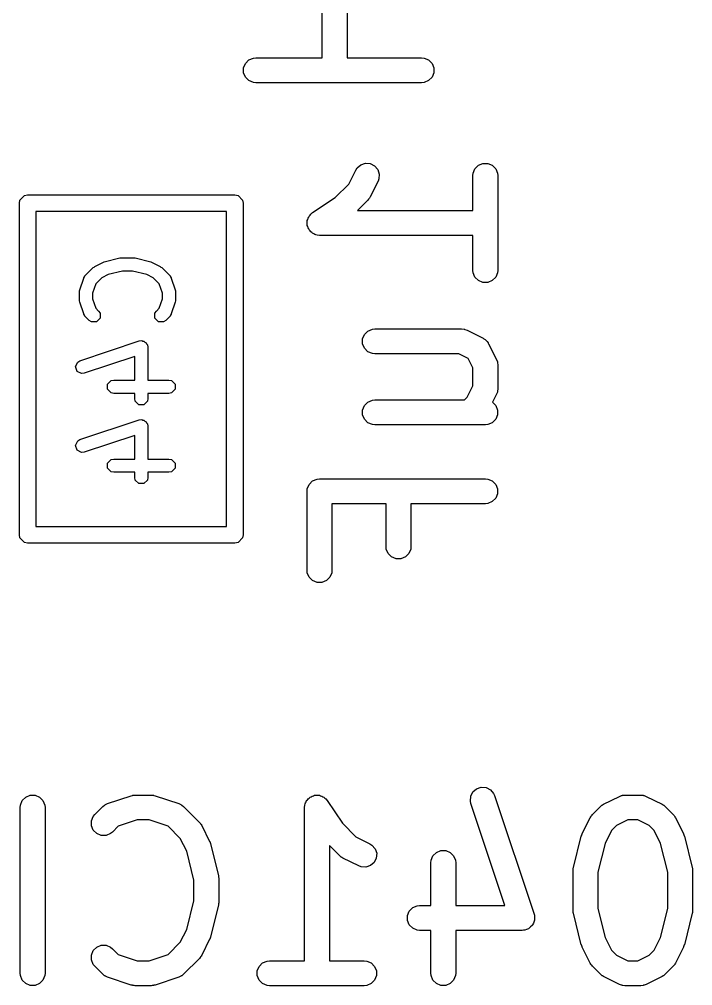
# Model space of a CAD drawing. Header units: inches. Extents: x -2.1 to 1.75, y 0.25 to 2.74.
# Drawn here: x -0.8066 to -0.6467, y 1.976 to 2.2055 of the extents above; entities that cross this region are included whole.
import ezdxf

# ---------------------------------------------------------------- set-up
doc = ezdxf.new("R2010")
doc.units = ezdxf.units.IN
doc.header["$MEASUREMENT"] = 0
doc.layers.add('BLACK', color=250, linetype='CONTINUOUS')

msp = doc.modelspace()

# ---------------------------------------------------------------- linework, layer by layer
at = {"layer": 'BLACK', "linetype": 'CONTINUOUS'}
for p, q in [((-0.73465, 2.1964), (-0.73465, 2.21299)), ((-0.72874, 2.21299), (-0.72874, 2.1964)), ((-0.75334, 2.19402), (-0.7529, 2.19509)), ((-0.7529, 2.19509), (-0.75208, 2.1959)), ((-0.75208, 2.1959), (-0.75102, 2.19634)), ((-0.75102, 2.19634), (-0.75044, 2.1964)), ((-0.75044, 2.1964), (-0.73465, 2.1964)), ((-0.72874, 2.1964), (-0.71107, 2.1964)), ((-0.71107, 2.1964), (-0.71049, 2.19634)), ((-0.71049, 2.19634), (-0.70943, 2.1959)), ((-0.70943, 2.1959), (-0.70861, 2.19509)), ((-0.70861, 2.19509), (-0.70817, 2.19402)), ((-0.75334, 2.19287), (-0.75334, 2.19402)), ((-0.7529, 2.19181), (-0.75334, 2.19287)), ((-0.70817, 2.19287), (-0.70861, 2.19181)), ((-0.70817, 2.19402), (-0.70817, 2.19287)), ((-0.75208, 2.19099), (-0.7529, 2.19181)), ((-0.75102, 2.19055), (-0.75208, 2.19099)), ((-0.75044, 2.19049), (-0.75102, 2.19055)), ((-0.71107, 2.19049), (-0.75044, 2.19049)), ((-0.71049, 2.19055), (-0.71107, 2.19049)), ((-0.70943, 2.19099), (-0.71049, 2.19055)), ((-0.70861, 2.19181), (-0.70943, 2.19099)), ((-0.72554, 2.171), (-0.72444, 2.17136)), ((-0.72444, 2.17136), (-0.72329, 2.17128)), ((-0.72329, 2.17128), (-0.72226, 2.17076)), ((-0.69759, 2.17089), (-0.69653, 2.17133)), ((-0.69653, 2.17133), (-0.69538, 2.17133)), ((-0.69538, 2.17133), (-0.69431, 2.17089)), ((-0.72837, 2.16643), (-0.72671, 2.16975)), ((-0.72671, 2.16975), (-0.72641, 2.17024)), ((-0.72641, 2.17024), (-0.72554, 2.171)), ((-0.72226, 2.17076), (-0.72151, 2.16989)), ((-0.72151, 2.16989), (-0.72114, 2.1688)), ((-0.6989, 2.16843), (-0.69885, 2.16901)), ((-0.69885, 2.16901), (-0.69841, 2.17007)), ((-0.69841, 2.17007), (-0.69759, 2.17089)), ((-0.69431, 2.17089), (-0.6935, 2.17007)), ((-0.6935, 2.17007), (-0.69306, 2.16901)), ((-0.69306, 2.16901), (-0.693, 2.16843)), ((-0.72143, 2.16711), (-0.72331, 2.16336)), ((-0.72123, 2.16765), (-0.72143, 2.16711)), ((-0.72114, 2.1688), (-0.72123, 2.16765)), ((-0.6989, 2.16014), (-0.6989, 2.16843)), ((-0.693, 2.16843), (-0.693, 2.14593)), ((-0.73158, 2.16323), (-0.72837, 2.16643)), ((-0.80657, 2.16187), (-0.80642, 2.16262)), ((-0.80642, 2.16262), (-0.80536, 2.16369)), ((-0.80536, 2.16369), (-0.80461, 2.16384)), ((-0.80461, 2.16384), (-0.75539, 2.16384)), ((-0.75539, 2.16384), (-0.75464, 2.16369)), ((-0.75464, 2.16369), (-0.75358, 2.16262)), ((-0.75358, 2.16262), (-0.75343, 2.16187)), ((-0.73696, 2.15964), (-0.73158, 2.16323)), ((-0.72386, 2.16259), (-0.72632, 2.16014)), ((-0.72367, 2.16282), (-0.72386, 2.16259)), ((-0.72362, 2.16287), (-0.72367, 2.16282)), ((-0.72356, 2.16296), (-0.72362, 2.16287)), ((-0.72349, 2.16304), (-0.72356, 2.16296)), ((-0.72346, 2.16311), (-0.72349, 2.16304)), ((-0.72331, 2.16336), (-0.72346, 2.16311)), ((-0.80657, 2.08313), (-0.80657, 2.16187)), ((-0.80264, 2.1599), (-0.80264, 2.0851)), ((-0.75736, 2.1599), (-0.80264, 2.1599)), ((-0.75736, 2.0851), (-0.75736, 2.1599)), ((-0.75343, 2.16187), (-0.75343, 2.08313)), ((-0.72632, 2.16014), (-0.6989, 2.16014)), ((-0.73822, 2.15776), (-0.73811, 2.15803)), ((-0.73822, 2.15747), (-0.73822, 2.15776)), ((-0.73811, 2.15803), (-0.73805, 2.15832)), ((-0.73805, 2.15832), (-0.73789, 2.15856)), ((-0.73789, 2.15856), (-0.73778, 2.15882)), ((-0.73778, 2.15882), (-0.73757, 2.15903)), ((-0.73757, 2.15903), (-0.73741, 2.15927)), ((-0.73741, 2.15927), (-0.73696, 2.15964)), ((-0.73696, 2.15964), (-0.73696, 2.15964)), ((-0.73696, 2.15964), (-0.73696, 2.15964)), ((-0.73696, 2.15964), (-0.73696, 2.15964)), ((-0.73827, 2.15719), (-0.73822, 2.15747)), ((-0.73822, 2.1569), (-0.73827, 2.15719)), ((-0.73822, 2.15661), (-0.73822, 2.1569)), ((-0.73811, 2.15634), (-0.73822, 2.15661)), ((-0.73805, 2.15606), (-0.73811, 2.15634)), ((-0.73789, 2.15581), (-0.73805, 2.15606)), ((-0.73778, 2.15554), (-0.73789, 2.15581)), ((-0.73757, 2.15534), (-0.73778, 2.15554)), ((-0.73741, 2.1551), (-0.73757, 2.15534)), ((-0.73717, 2.15493), (-0.73741, 2.1551)), ((-0.73696, 2.15473), (-0.73717, 2.15493)), ((-0.7367, 2.15462), (-0.73696, 2.15473)), ((-0.73645, 2.15446), (-0.7367, 2.15462)), ((-0.73617, 2.1544), (-0.73645, 2.15446)), ((-0.7359, 2.15429), (-0.73617, 2.1544)), ((-0.73533, 2.15423), (-0.7359, 2.15429)), ((-0.73532, 2.15423), (-0.73533, 2.15423)), ((-0.73533, 2.15423), (-0.73533, 2.15423)), ((-0.6989, 2.15423), (-0.73532, 2.15423)), ((-0.73532, 2.15423), (-0.73532, 2.15423)), ((-0.6989, 2.14593), (-0.6989, 2.15423)), ((-0.78644, 2.14793), (-0.78269, 2.14887)), ((-0.78269, 2.14887), (-0.78249, 2.14888)), ((-0.78249, 2.14888), (-0.78231, 2.14892)), ((-0.78231, 2.14892), (-0.77949, 2.14892)), ((-0.77949, 2.14892), (-0.7793, 2.14888)), ((-0.7793, 2.14888), (-0.77911, 2.14887)), ((-0.77911, 2.14887), (-0.77536, 2.14793)), ((-0.79092, 2.1447), (-0.78904, 2.14658)), ((-0.78904, 2.14658), (-0.78883, 2.14672)), ((-0.78883, 2.14672), (-0.78863, 2.14687)), ((-0.78863, 2.14687), (-0.78676, 2.14781)), ((-0.78676, 2.14781), (-0.78659, 2.14786)), ((-0.78659, 2.14786), (-0.78644, 2.14793)), ((-0.77536, 2.14793), (-0.77521, 2.14786)), ((-0.77521, 2.14786), (-0.77504, 2.14781)), ((-0.77504, 2.14781), (-0.77316, 2.14687)), ((-0.77316, 2.14687), (-0.77297, 2.14672)), ((-0.77297, 2.14672), (-0.77276, 2.14658)), ((-0.77276, 2.14658), (-0.77088, 2.1447)), ((-0.79224, 2.14128), (-0.7913, 2.14409)), ((-0.7913, 2.14409), (-0.79126, 2.14416)), ((-0.79126, 2.14419), (-0.79112, 2.1444)), ((-0.79126, 2.14416), (-0.79126, 2.14419)), ((-0.79112, 2.1444), (-0.79099, 2.14462)), ((-0.79099, 2.14462), (-0.79096, 2.14464)), ((-0.79096, 2.14464), (-0.79092, 2.1447)), ((-0.787, 2.14417), (-0.78843, 2.14274)), ((-0.78551, 2.14492), (-0.787, 2.14417)), ((-0.78211, 2.14577), (-0.78551, 2.14492)), ((-0.77969, 2.14577), (-0.78211, 2.14577)), ((-0.77629, 2.14492), (-0.77969, 2.14577)), ((-0.7748, 2.14417), (-0.77629, 2.14492)), ((-0.77337, 2.14274), (-0.7748, 2.14417)), ((-0.77088, 2.1447), (-0.77084, 2.14464)), ((-0.77084, 2.14464), (-0.7708, 2.14462)), ((-0.7708, 2.14462), (-0.77068, 2.1444)), ((-0.77068, 2.1444), (-0.77054, 2.14419)), ((-0.77054, 2.14419), (-0.77054, 2.14416)), ((-0.77054, 2.14416), (-0.7705, 2.14409)), ((-0.7705, 2.14409), (-0.76956, 2.14128)), ((-0.69885, 2.14536), (-0.6989, 2.14593)), ((-0.69841, 2.14429), (-0.69885, 2.14536)), ((-0.69759, 2.14348), (-0.69841, 2.14429)), ((-0.6935, 2.14429), (-0.69431, 2.14348)), ((-0.69306, 2.14536), (-0.6935, 2.14429)), ((-0.693, 2.14593), (-0.69306, 2.14536)), ((-0.78843, 2.14274), (-0.78917, 2.14052)), ((-0.77263, 2.14052), (-0.77337, 2.14274)), ((-0.69653, 2.14304), (-0.69759, 2.14348)), ((-0.69538, 2.14304), (-0.69653, 2.14304)), ((-0.69431, 2.14348), (-0.69538, 2.14304)), ((-0.79232, 2.14078), (-0.79227, 2.14103)), ((-0.79232, 2.1389), (-0.79232, 2.14078)), ((-0.79227, 2.14103), (-0.79224, 2.14128)), ((-0.78917, 2.14052), (-0.78917, 2.13916)), ((-0.78917, 2.13916), (-0.78843, 2.13694)), ((-0.77337, 2.13694), (-0.77263, 2.13916)), ((-0.77263, 2.13916), (-0.77263, 2.14052)), ((-0.76956, 2.14128), (-0.76953, 2.14103)), ((-0.76953, 2.14103), (-0.76948, 2.14078)), ((-0.76948, 2.14078), (-0.76948, 2.1389)), ((-0.79227, 2.13866), (-0.79232, 2.1389)), ((-0.79224, 2.13841), (-0.79227, 2.13866)), ((-0.7913, 2.13559), (-0.79224, 2.13841)), ((-0.78843, 2.13694), (-0.78775, 2.13627)), ((-0.77405, 2.13627), (-0.77337, 2.13694)), ((-0.76956, 2.13841), (-0.7705, 2.13559)), ((-0.76953, 2.13866), (-0.76956, 2.13841)), ((-0.76948, 2.1389), (-0.76953, 2.13866)), ((-0.79126, 2.13553), (-0.7913, 2.13559)), ((-0.79126, 2.13549), (-0.79126, 2.13553)), ((-0.79112, 2.13528), (-0.79126, 2.13549)), ((-0.79099, 2.13506), (-0.79112, 2.13528)), ((-0.79096, 2.13504), (-0.79099, 2.13506)), ((-0.79092, 2.13498), (-0.79096, 2.13504)), ((-0.78998, 2.13404), (-0.79092, 2.13498)), ((-0.78741, 2.13455), (-0.78826, 2.1337)), ((-0.78775, 2.13627), (-0.78741, 2.13576)), ((-0.78741, 2.13576), (-0.78741, 2.13455)), ((-0.77439, 2.13576), (-0.77405, 2.13627)), ((-0.77439, 2.13455), (-0.77439, 2.13576)), ((-0.77353, 2.1337), (-0.77439, 2.13455)), ((-0.77088, 2.13498), (-0.77182, 2.13404)), ((-0.77084, 2.13504), (-0.77088, 2.13498)), ((-0.7708, 2.13506), (-0.77084, 2.13504)), ((-0.77068, 2.13528), (-0.7708, 2.13506)), ((-0.77054, 2.13549), (-0.77068, 2.13528)), ((-0.7705, 2.13559), (-0.77054, 2.13553)), ((-0.77054, 2.13553), (-0.77054, 2.13549)), ((-0.78947, 2.1337), (-0.78998, 2.13404)), ((-0.78826, 2.1337), (-0.78947, 2.1337)), ((-0.77233, 2.1337), (-0.77353, 2.1337)), ((-0.77182, 2.13404), (-0.77233, 2.1337)), ((-0.72509, 2.12964), (-0.72465, 2.1307)), ((-0.72465, 2.1307), (-0.72384, 2.13152)), ((-0.72384, 2.13152), (-0.72277, 2.13196)), ((-0.72277, 2.13196), (-0.7222, 2.13201)), ((-0.7222, 2.13201), (-0.70158, 2.13201)), ((-0.70158, 2.13201), (-0.701, 2.13196)), ((-0.701, 2.13196), (-0.7009, 2.13192)), ((-0.7009, 2.13192), (-0.7008, 2.13191)), ((-0.7008, 2.13191), (-0.70026, 2.1317)), ((-0.70026, 2.1317), (-0.69651, 2.12983)), ((-0.79218, 2.12446), (-0.77812, 2.12915)), ((-0.77812, 2.12915), (-0.77751, 2.12923)), ((-0.77751, 2.12923), (-0.77728, 2.12911)), ((-0.77728, 2.12911), (-0.77702, 2.12911)), ((-0.77702, 2.12911), (-0.77676, 2.12885)), ((-0.77676, 2.12885), (-0.77643, 2.12869)), ((-0.77643, 2.12869), (-0.77635, 2.12844)), ((-0.77635, 2.12844), (-0.77616, 2.12826)), ((-0.77616, 2.12826), (-0.77604, 2.12766)), ((-0.77604, 2.12766), (-0.77604, 2.11986)), ((-0.72509, 2.12849), (-0.72509, 2.12964)), ((-0.72465, 2.12742), (-0.72509, 2.12849)), ((-0.69651, 2.12983), (-0.69641, 2.12977)), ((-0.69641, 2.12977), (-0.69636, 2.12975)), ((-0.69636, 2.12975), (-0.69631, 2.1297)), ((-0.69631, 2.1297), (-0.69602, 2.12952)), ((-0.69602, 2.12952), (-0.69577, 2.12924)), ((-0.69577, 2.12924), (-0.69549, 2.129)), ((-0.69549, 2.129), (-0.69531, 2.12871)), ((-0.69531, 2.12871), (-0.69526, 2.12865)), ((-0.69526, 2.12865), (-0.69525, 2.1286)), ((-0.69525, 2.1286), (-0.69519, 2.12851)), ((-0.69519, 2.12851), (-0.69331, 2.12476)), ((-0.77919, 2.12547), (-0.79118, 2.12147)), ((-0.77919, 2.11986), (-0.77919, 2.12547)), ((-0.72384, 2.12661), (-0.72465, 2.12742)), ((-0.72277, 2.12617), (-0.72384, 2.12661)), ((-0.7222, 2.12611), (-0.72277, 2.12617)), ((-0.70227, 2.12611), (-0.7222, 2.12611)), ((-0.70003, 2.12499), (-0.70227, 2.12611)), ((-0.79325, 2.12308), (-0.79271, 2.12416)), ((-0.79287, 2.12194), (-0.79325, 2.12308)), ((-0.79271, 2.12416), (-0.79218, 2.12446)), ((-0.6989, 2.12274), (-0.70003, 2.12499)), ((-0.69331, 2.12476), (-0.6931, 2.12422)), ((-0.6931, 2.12422), (-0.6931, 2.12411)), ((-0.6931, 2.12411), (-0.69306, 2.12401)), ((-0.69306, 2.12401), (-0.693, 2.12344)), ((-0.693, 2.12344), (-0.693, 2.11781)), ((-0.79179, 2.1214), (-0.79287, 2.12194)), ((-0.79118, 2.12147), (-0.79179, 2.1214)), ((-0.6989, 2.11851), (-0.6989, 2.12274)), ((-0.78564, 2.11888), (-0.78478, 2.11974)), ((-0.78564, 2.11768), (-0.78564, 2.11888)), ((-0.78478, 2.11974), (-0.78418, 2.11986)), ((-0.78418, 2.11986), (-0.77919, 2.11986)), ((-0.77604, 2.11986), (-0.77106, 2.11986)), ((-0.77106, 2.11986), (-0.77045, 2.11974)), ((-0.77045, 2.11974), (-0.7696, 2.11888)), ((-0.7696, 2.11888), (-0.7696, 2.11768)), ((-0.70025, 2.11581), (-0.6989, 2.11851)), ((-0.78478, 2.11683), (-0.78564, 2.11768)), ((-0.78418, 2.11671), (-0.78478, 2.11683)), ((-0.77919, 2.11671), (-0.78418, 2.11671)), ((-0.77919, 2.11547), (-0.77919, 2.11671)), ((-0.77106, 2.11671), (-0.77604, 2.11671)), ((-0.77604, 2.11671), (-0.77604, 2.11547)), ((-0.77045, 2.11683), (-0.77106, 2.11671)), ((-0.7696, 2.11768), (-0.77045, 2.11683)), ((-0.69331, 2.11649), (-0.69426, 2.11459)), ((-0.6931, 2.11703), (-0.69331, 2.11649)), ((-0.69306, 2.11724), (-0.6931, 2.11714)), ((-0.6931, 2.11714), (-0.6931, 2.11703)), ((-0.693, 2.11781), (-0.69306, 2.11724)), ((-0.77907, 2.11487), (-0.77919, 2.11547)), ((-0.77822, 2.11401), (-0.77907, 2.11487)), ((-0.77702, 2.11401), (-0.77822, 2.11401)), ((-0.77616, 2.11487), (-0.77702, 2.11401)), ((-0.77604, 2.11547), (-0.77616, 2.11487)), ((-0.72465, 2.11383), (-0.72384, 2.11464)), ((-0.72384, 2.11464), (-0.72277, 2.11508)), ((-0.72277, 2.11508), (-0.7222, 2.11514)), ((-0.7222, 2.11514), (-0.70092, 2.11514)), ((-0.70092, 2.11514), (-0.70025, 2.11581)), ((-0.69426, 2.11459), (-0.6935, 2.11383)), ((-0.72509, 2.11276), (-0.72465, 2.11383)), ((-0.72509, 2.11161), (-0.72509, 2.11276)), ((-0.72465, 2.11055), (-0.72509, 2.11161)), ((-0.6935, 2.11383), (-0.69306, 2.11276)), ((-0.69306, 2.11161), (-0.6935, 2.11055)), ((-0.69306, 2.11276), (-0.69306, 2.11161)), ((-0.79218, 2.10572), (-0.77812, 2.1104)), ((-0.77812, 2.1104), (-0.77751, 2.11048)), ((-0.77751, 2.11048), (-0.77728, 2.11036)), ((-0.77728, 2.11036), (-0.77702, 2.11036)), ((-0.77702, 2.11036), (-0.77676, 2.1101)), ((-0.77676, 2.1101), (-0.77643, 2.10994)), ((-0.77643, 2.10994), (-0.77635, 2.10969)), ((-0.77635, 2.10969), (-0.77616, 2.10951)), ((-0.77616, 2.10951), (-0.77604, 2.10891)), ((-0.72384, 2.10973), (-0.72465, 2.11055)), ((-0.72277, 2.10929), (-0.72384, 2.10973)), ((-0.7222, 2.10924), (-0.72277, 2.10929)), ((-0.69538, 2.10929), (-0.69595, 2.10924)), ((-0.69431, 2.10973), (-0.69538, 2.10929)), ((-0.6935, 2.11055), (-0.69431, 2.10973)), ((-0.77604, 2.10891), (-0.77604, 2.10111)), ((-0.69595, 2.10924), (-0.7222, 2.10924)), ((-0.79325, 2.10433), (-0.79271, 2.10541)), ((-0.79271, 2.10541), (-0.79218, 2.10572)), ((-0.77919, 2.10672), (-0.79118, 2.10273)), ((-0.77919, 2.10111), (-0.77919, 2.10672)), ((-0.79287, 2.10319), (-0.79325, 2.10433)), ((-0.79179, 2.10265), (-0.79287, 2.10319)), ((-0.79118, 2.10273), (-0.79179, 2.10265)), ((-0.78564, 2.10014), (-0.78478, 2.10099)), ((-0.78564, 2.09893), (-0.78564, 2.10014)), ((-0.78478, 2.10099), (-0.78418, 2.10111)), ((-0.78418, 2.10111), (-0.77919, 2.10111)), ((-0.77604, 2.10111), (-0.77106, 2.10111)), ((-0.77106, 2.10111), (-0.77045, 2.10099)), ((-0.77045, 2.10099), (-0.7696, 2.10014)), ((-0.7696, 2.10014), (-0.7696, 2.09893)), ((-0.78478, 2.09808), (-0.78564, 2.09893)), ((-0.78418, 2.09796), (-0.78478, 2.09808)), ((-0.77919, 2.09796), (-0.78418, 2.09796)), ((-0.77919, 2.09672), (-0.77919, 2.09796)), ((-0.77106, 2.09796), (-0.77604, 2.09796)), ((-0.77604, 2.09796), (-0.77604, 2.09672)), ((-0.77045, 2.09808), (-0.77106, 2.09796)), ((-0.7696, 2.09893), (-0.77045, 2.09808)), ((-0.77907, 2.09612), (-0.77919, 2.09672)), ((-0.77822, 2.09527), (-0.77907, 2.09612)), ((-0.77616, 2.09612), (-0.77702, 2.09527)), ((-0.77604, 2.09672), (-0.77616, 2.09612)), ((-0.73778, 2.09508), (-0.73696, 2.0959)), ((-0.73696, 2.0959), (-0.7359, 2.09634)), ((-0.7359, 2.09634), (-0.73532, 2.09639)), ((-0.73532, 2.09639), (-0.69595, 2.09639)), ((-0.69595, 2.09639), (-0.69538, 2.09634)), ((-0.69538, 2.09634), (-0.69431, 2.0959)), ((-0.69431, 2.0959), (-0.6935, 2.09508)), ((-0.77702, 2.09527), (-0.77822, 2.09527)), ((-0.73827, 2.09344), (-0.73822, 2.09402)), ((-0.73827, 2.07469), (-0.73827, 2.09344)), ((-0.73822, 2.09402), (-0.73778, 2.09508)), ((-0.6935, 2.09508), (-0.69306, 2.09402)), ((-0.69306, 2.09402), (-0.69306, 2.09287)), ((-0.69431, 2.09099), (-0.69538, 2.09055)), ((-0.6935, 2.0918), (-0.69431, 2.09099)), ((-0.69306, 2.09287), (-0.6935, 2.0918)), ((-0.71953, 2.09049), (-0.73237, 2.09049)), ((-0.73237, 2.09049), (-0.73237, 2.07469)), ((-0.71953, 2.08032), (-0.71953, 2.09049)), ((-0.69595, 2.09049), (-0.71362, 2.09049)), ((-0.71362, 2.09049), (-0.71362, 2.08032)), ((-0.69538, 2.09055), (-0.69595, 2.09049)), ((-0.80264, 2.0851), (-0.75736, 2.0851)), ((-0.80642, 2.08238), (-0.80657, 2.08313)), ((-0.80536, 2.08131), (-0.80642, 2.08238)), ((-0.75358, 2.08238), (-0.75464, 2.08131)), ((-0.75343, 2.08313), (-0.75358, 2.08238)), ((-0.80461, 2.08116), (-0.80536, 2.08131)), ((-0.75539, 2.08116), (-0.80461, 2.08116)), ((-0.75464, 2.08131), (-0.75539, 2.08116)), ((-0.71947, 2.07974), (-0.71953, 2.08032)), ((-0.71903, 2.07868), (-0.71947, 2.07974)), ((-0.71368, 2.07974), (-0.71412, 2.07868)), ((-0.71362, 2.08032), (-0.71368, 2.07974)), ((-0.71821, 2.07786), (-0.71903, 2.07868)), ((-0.71715, 2.07742), (-0.71821, 2.07786)), ((-0.716, 2.07742), (-0.71715, 2.07742)), ((-0.71493, 2.07786), (-0.716, 2.07742)), ((-0.71412, 2.07868), (-0.71493, 2.07786)), ((-0.73822, 2.07412), (-0.73827, 2.07469)), ((-0.73778, 2.07305), (-0.73822, 2.07412)), ((-0.73696, 2.07224), (-0.73778, 2.07305)), ((-0.73287, 2.07305), (-0.73368, 2.07224)), ((-0.73243, 2.07412), (-0.73287, 2.07305)), ((-0.73237, 2.07469), (-0.73243, 2.07412)), ((-0.7359, 2.0718), (-0.73696, 2.07224)), ((-0.73475, 2.0718), (-0.7359, 2.0718)), ((-0.73368, 2.07224), (-0.73475, 2.0718)), ((-0.6989, 2.02204), (-0.69802, 2.02279)), ((-0.69802, 2.02279), (-0.69693, 2.02316)), ((-0.69693, 2.02316), (-0.69578, 2.02308)), ((-0.69578, 2.02308), (-0.69475, 2.02256)), ((-0.69475, 2.02256), (-0.694, 2.02169)), ((-0.80632, 2.01893), (-0.80588, 2.01999)), ((-0.80588, 2.01999), (-0.80506, 2.02081)), ((-0.80506, 2.02081), (-0.804, 2.02125)), ((-0.804, 2.02125), (-0.80285, 2.02125)), ((-0.80285, 2.02125), (-0.80178, 2.02081)), ((-0.80178, 2.02081), (-0.80097, 2.01999)), ((-0.80097, 2.01999), (-0.80053, 2.01893)), ((-0.78561, 2.01928), (-0.77999, 2.02115)), ((-0.77999, 2.02115), (-0.7797, 2.02122)), ((-0.7797, 2.02122), (-0.77963, 2.02125)), ((-0.77963, 2.02125), (-0.77952, 2.02126)), ((-0.77952, 2.02126), (-0.77942, 2.02128)), ((-0.77942, 2.02128), (-0.77934, 2.02128)), ((-0.77934, 2.02128), (-0.77905, 2.02131)), ((-0.77905, 2.02131), (-0.7753, 2.02131)), ((-0.7753, 2.02131), (-0.77501, 2.02128)), ((-0.77501, 2.02128), (-0.77493, 2.02128)), ((-0.77493, 2.02128), (-0.77483, 2.02126)), ((-0.77483, 2.02126), (-0.77473, 2.02125)), ((-0.77473, 2.02125), (-0.77465, 2.02122)), ((-0.77465, 2.02122), (-0.77437, 2.02115)), ((-0.77437, 2.02115), (-0.76874, 2.01928)), ((-0.7385, 2.01973), (-0.73839, 2.01999)), ((-0.73839, 2.01999), (-0.73818, 2.0202)), ((-0.73818, 2.0202), (-0.73802, 2.02044)), ((-0.73802, 2.02044), (-0.73778, 2.0206)), ((-0.73778, 2.0206), (-0.73757, 2.02081)), ((-0.73757, 2.02081), (-0.7373, 2.02092)), ((-0.7373, 2.02092), (-0.73706, 2.02108)), ((-0.73706, 2.02108), (-0.73678, 2.02114)), ((-0.73678, 2.02114), (-0.73651, 2.02125)), ((-0.73651, 2.02125), (-0.73622, 2.02125)), ((-0.73622, 2.02125), (-0.73593, 2.02131)), ((-0.73593, 2.02131), (-0.73565, 2.02125)), ((-0.73565, 2.02125), (-0.73536, 2.02125)), ((-0.73536, 2.02125), (-0.73509, 2.02114)), ((-0.73509, 2.02114), (-0.7348, 2.02108)), ((-0.7348, 2.02108), (-0.73456, 2.02092)), ((-0.73456, 2.02092), (-0.73429, 2.02081)), ((-0.73429, 2.02081), (-0.73409, 2.0206)), ((-0.73409, 2.0206), (-0.73384, 2.02044)), ((-0.73384, 2.02044), (-0.73348, 2.02)), ((-0.73348, 2.02), (-0.73348, 2.01999)), ((-0.73348, 2.01999), (-0.73348, 2.01999)), ((-0.73348, 2.01999), (-0.73348, 2.01999)), ((-0.73348, 2.01999), (-0.72989, 2.01461)), ((-0.69949, 2.01986), (-0.69941, 2.02101)), ((-0.69936, 2.01929), (-0.69949, 2.01986)), ((-0.69941, 2.02101), (-0.6989, 2.02204)), ((-0.694, 2.02169), (-0.69376, 2.02116)), ((-0.69376, 2.02116), (-0.68439, 1.99304)), ((-0.66789, 2.01912), (-0.66414, 2.02099)), ((-0.66414, 2.02099), (-0.6636, 2.0212)), ((-0.6636, 2.0212), (-0.66349, 2.02121)), ((-0.66349, 2.02121), (-0.66339, 2.02125)), ((-0.66339, 2.02125), (-0.66282, 2.02131)), ((-0.66282, 2.02131), (-0.65907, 2.02131)), ((-0.65907, 2.02131), (-0.65849, 2.02125)), ((-0.65849, 2.02125), (-0.65839, 2.02121)), ((-0.65839, 2.02121), (-0.65829, 2.0212)), ((-0.65829, 2.0212), (-0.65775, 2.02099)), ((-0.65775, 2.02099), (-0.654, 2.01912)), ((-0.80638, 2.01835), (-0.80632, 2.01893)), ((-0.80638, 1.97898), (-0.80638, 2.01835)), ((-0.80053, 2.01893), (-0.80047, 2.01835)), ((-0.80047, 2.01835), (-0.80047, 1.97898)), ((-0.78864, 2.01669), (-0.78676, 2.01857)), ((-0.78676, 2.01857), (-0.78632, 2.01893)), ((-0.78632, 2.01893), (-0.78622, 2.01897)), ((-0.78622, 2.01897), (-0.78614, 2.01904)), ((-0.78614, 2.01904), (-0.78561, 2.01928)), ((-0.76874, 2.01928), (-0.76822, 2.01904)), ((-0.76822, 2.01904), (-0.76814, 2.01897)), ((-0.76814, 2.01897), (-0.76804, 2.01893)), ((-0.76804, 2.01893), (-0.76759, 2.01857)), ((-0.76759, 2.01857), (-0.76384, 2.01482)), ((-0.73889, 2.01835), (-0.73889, 2.01836)), ((-0.73889, 2.01836), (-0.73889, 2.01836)), ((-0.73889, 2.01836), (-0.73888, 2.01836)), ((-0.73889, 1.98194), (-0.73889, 2.01835)), ((-0.73888, 2.01836), (-0.73883, 2.01893)), ((-0.73883, 2.01893), (-0.73872, 2.0192)), ((-0.73872, 2.0192), (-0.73866, 2.01949)), ((-0.73866, 2.01949), (-0.7385, 2.01973)), ((-0.69129, 1.99506), (-0.69936, 2.01929)), ((-0.67053, 2.01669), (-0.66865, 2.01857)), ((-0.66865, 2.01857), (-0.66843, 2.01875)), ((-0.66843, 2.01875), (-0.66838, 2.01881)), ((-0.66838, 2.01881), (-0.66829, 2.01887)), ((-0.66829, 2.01887), (-0.66821, 2.01893)), ((-0.66821, 2.01893), (-0.66813, 2.01896)), ((-0.66813, 2.01896), (-0.66789, 2.01912)), ((-0.654, 2.01912), (-0.65375, 2.01896)), ((-0.65375, 2.01896), (-0.65368, 2.01893)), ((-0.65368, 2.01893), (-0.6536, 2.01887)), ((-0.6536, 2.01887), (-0.65351, 2.01881)), ((-0.65351, 2.01881), (-0.65346, 2.01875)), ((-0.65346, 2.01875), (-0.65323, 2.01857)), ((-0.65323, 2.01857), (-0.65136, 2.01669)), ((-0.78945, 2.01518), (-0.78901, 2.01624)), ((-0.78945, 2.01403), (-0.78945, 2.01518)), ((-0.78901, 2.01624), (-0.78864, 2.01669)), ((-0.77857, 2.0154), (-0.78308, 2.0139)), ((-0.77578, 2.0154), (-0.77857, 2.0154)), ((-0.77127, 2.0139), (-0.77578, 2.0154)), ((-0.67296, 2.01218), (-0.67108, 2.01592)), ((-0.67108, 2.01592), (-0.67093, 2.01617)), ((-0.67093, 2.01617), (-0.6709, 2.01624)), ((-0.6709, 2.01624), (-0.67083, 2.01633)), ((-0.67083, 2.01633), (-0.67077, 2.01641)), ((-0.67077, 2.01641), (-0.67071, 2.01647)), ((-0.67071, 2.01647), (-0.67053, 2.01669)), ((-0.66212, 2.0154), (-0.66482, 2.01405)), ((-0.65976, 2.0154), (-0.66212, 2.0154)), ((-0.65707, 2.01405), (-0.65976, 2.0154)), ((-0.65136, 2.01669), (-0.65117, 2.01647)), ((-0.65117, 2.01647), (-0.65111, 2.01641)), ((-0.65111, 2.01641), (-0.65105, 2.01633)), ((-0.65105, 2.01633), (-0.65099, 2.01624)), ((-0.65099, 2.01624), (-0.65096, 2.01617)), ((-0.65096, 2.01617), (-0.6508, 2.01592)), ((-0.6508, 2.01592), (-0.64893, 2.01218)), ((-0.78901, 2.01296), (-0.78945, 2.01403)), ((-0.78819, 2.01215), (-0.78901, 2.01296)), ((-0.78308, 2.0139), (-0.78446, 2.01252)), ((-0.76836, 2.01098), (-0.77127, 2.0139)), ((-0.76384, 2.01482), (-0.76366, 2.01459)), ((-0.76366, 2.01459), (-0.7636, 2.01454)), ((-0.7636, 2.01454), (-0.76354, 2.01445)), ((-0.76354, 2.01445), (-0.76347, 2.01437)), ((-0.76347, 2.01437), (-0.76344, 2.0143)), ((-0.76344, 2.0143), (-0.76329, 2.01405)), ((-0.76329, 2.01405), (-0.76141, 2.0103)), ((-0.72989, 2.01461), (-0.72668, 2.01141)), ((-0.66482, 2.01405), (-0.66601, 2.01285)), ((-0.65587, 2.01285), (-0.65707, 2.01405)), ((-0.78713, 2.01171), (-0.78819, 2.01215)), ((-0.78598, 2.01171), (-0.78713, 2.01171)), ((-0.78491, 2.01215), (-0.78598, 2.01171)), ((-0.78446, 2.01252), (-0.78491, 2.01215)), ((-0.76684, 2.00795), (-0.76836, 2.01098)), ((-0.72668, 2.01141), (-0.72336, 2.00975)), ((-0.67506, 2.00407), (-0.67318, 2.01157)), ((-0.67318, 2.01157), (-0.67317, 2.01161)), ((-0.67317, 2.01161), (-0.67316, 2.01163)), ((-0.67316, 2.01163), (-0.67307, 2.01187)), ((-0.67307, 2.01187), (-0.67299, 2.01212)), ((-0.67299, 2.01212), (-0.67297, 2.01213)), ((-0.67297, 2.01213), (-0.67296, 2.01218)), ((-0.66601, 2.01285), (-0.66753, 2.00982)), ((-0.65435, 2.00982), (-0.65587, 2.01285)), ((-0.64893, 2.01218), (-0.64891, 2.01213)), ((-0.64891, 2.01213), (-0.6489, 2.01212)), ((-0.6489, 2.01212), (-0.64881, 2.01187)), ((-0.64881, 2.01187), (-0.64872, 2.01163)), ((-0.64872, 2.01163), (-0.64872, 2.01161)), ((-0.64872, 2.01161), (-0.6487, 2.01157)), ((-0.6487, 2.01157), (-0.64683, 2.00407)), ((-0.76141, 2.0103), (-0.7614, 2.01026)), ((-0.7614, 2.01026), (-0.76138, 2.01024)), ((-0.76138, 2.01024), (-0.7613, 2.01)), ((-0.7613, 2.01), (-0.76121, 2.00976)), ((-0.76121, 2.00976), (-0.7612, 2.00974)), ((-0.7612, 2.00974), (-0.76119, 2.0097)), ((-0.76119, 2.0097), (-0.75931, 2.0022)), ((-0.73052, 2.00689), (-0.73298, 2.00935)), ((-0.73298, 2.00935), (-0.73298, 1.98194)), ((-0.72336, 2.00975), (-0.72287, 2.00944)), ((-0.72287, 2.00944), (-0.72212, 2.00857)), ((-0.72212, 2.00857), (-0.72175, 2.00747)), ((-0.66753, 2.00982), (-0.66924, 2.00299)), ((-0.65265, 2.00299), (-0.65435, 2.00982)), ((-0.76513, 2.00112), (-0.76684, 2.00795)), ((-0.7303, 2.00671), (-0.73052, 2.00689)), ((-0.73024, 2.00665), (-0.7303, 2.00671)), ((-0.73016, 2.00659), (-0.73024, 2.00665)), ((-0.73007, 2.00652), (-0.73016, 2.00659)), ((-0.73, 2.00649), (-0.73007, 2.00652)), ((-0.72975, 2.00634), (-0.73, 2.00649)), ((-0.726, 2.00446), (-0.72975, 2.00634)), ((-0.72184, 2.00633), (-0.72235, 2.00529)), ((-0.72175, 2.00747), (-0.72184, 2.00633)), ((-0.70883, 2.00581), (-0.70839, 2.00687)), ((-0.70839, 2.00687), (-0.70758, 2.00769)), ((-0.70758, 2.00769), (-0.70651, 2.00813)), ((-0.70651, 2.00813), (-0.70536, 2.00813)), ((-0.70536, 2.00813), (-0.7043, 2.00769)), ((-0.7043, 2.00769), (-0.70348, 2.00687)), ((-0.70348, 2.00687), (-0.70304, 2.00581)), ((-0.72546, 2.00426), (-0.726, 2.00446)), ((-0.72431, 2.00418), (-0.72546, 2.00426)), ((-0.72322, 2.00454), (-0.72431, 2.00418)), ((-0.72235, 2.00529), (-0.72322, 2.00454)), ((-0.70889, 2.00523), (-0.70883, 2.00581)), ((-0.70889, 1.99506), (-0.70889, 2.00523)), ((-0.70304, 2.00581), (-0.70298, 2.00523)), ((-0.70298, 2.00523), (-0.70298, 1.99506)), ((-0.67514, 2.0035), (-0.67511, 2.00371)), ((-0.67511, 2.00371), (-0.67509, 2.00393)), ((-0.67509, 2.00393), (-0.67507, 2.00397)), ((-0.67507, 2.00397), (-0.67506, 2.00407)), ((-0.64683, 2.00407), (-0.64681, 2.00397)), ((-0.64681, 2.00397), (-0.6468, 2.00393)), ((-0.6468, 2.00393), (-0.64678, 2.00371)), ((-0.64678, 2.00371), (-0.64674, 2.0035)), ((-0.75931, 2.0022), (-0.7593, 2.0021)), ((-0.7593, 2.0021), (-0.75928, 2.00206)), ((-0.75928, 2.00206), (-0.75926, 2.00184)), ((-0.75926, 2.00184), (-0.75923, 2.00162)), ((-0.75923, 2.00162), (-0.75924, 2.00158)), ((-0.75924, 2.00158), (-0.75923, 2.00148)), ((-0.75923, 2.00148), (-0.75923, 1.99586)), ((-0.67513, 2.00346), (-0.67514, 2.0035)), ((-0.67514, 2.00336), (-0.67513, 2.00346)), ((-0.67514, 1.99398), (-0.67514, 2.00336)), ((-0.66924, 2.00299), (-0.66924, 1.99435)), ((-0.65265, 1.99435), (-0.65265, 2.00299)), ((-0.64674, 2.0035), (-0.64675, 2.00346)), ((-0.64675, 2.00346), (-0.64674, 2.00336)), ((-0.64674, 2.00336), (-0.64674, 1.99398)), ((-0.76513, 1.99622), (-0.76513, 2.00112)), ((-0.76684, 1.98939), (-0.76513, 1.99622)), ((-0.75931, 1.99514), (-0.76119, 1.98764)), ((-0.7593, 1.99524), (-0.75931, 1.99514)), ((-0.75928, 1.99528), (-0.7593, 1.99524)), ((-0.75926, 1.9955), (-0.75928, 1.99528)), ((-0.75923, 1.99571), (-0.75926, 1.9955)), ((-0.75923, 1.99586), (-0.75924, 1.99576)), ((-0.75924, 1.99576), (-0.75923, 1.99571)), ((-0.71402, 1.99375), (-0.7132, 1.99456)), ((-0.7132, 1.99456), (-0.71214, 1.995)), ((-0.71214, 1.995), (-0.71156, 1.99506)), ((-0.71156, 1.99506), (-0.70889, 1.99506)), ((-0.70298, 1.99506), (-0.69129, 1.99506)), ((-0.71446, 1.99268), (-0.71402, 1.99375)), ((-0.71446, 1.99153), (-0.71446, 1.99268)), ((-0.68439, 1.99304), (-0.68432, 1.99276)), ((-0.68432, 1.99276), (-0.68429, 1.99268)), ((-0.68429, 1.99268), (-0.68429, 1.99262)), ((-0.68429, 1.99262), (-0.68426, 1.99248)), ((-0.68426, 1.99248), (-0.68429, 1.992)), ((-0.67513, 1.99388), (-0.67514, 1.99398)), ((-0.67514, 1.99384), (-0.67513, 1.99388)), ((-0.67511, 1.99362), (-0.67514, 1.99384)), ((-0.67509, 1.99341), (-0.67511, 1.99362)), ((-0.67507, 1.99337), (-0.67509, 1.99341)), ((-0.67506, 1.99327), (-0.67507, 1.99337)), ((-0.67318, 1.98577), (-0.67506, 1.99327)), ((-0.66924, 1.99435), (-0.66753, 1.98751)), ((-0.65435, 1.98751), (-0.65265, 1.99435)), ((-0.64683, 1.99327), (-0.6487, 1.98577)), ((-0.64681, 1.99337), (-0.64683, 1.99327)), ((-0.6468, 1.99341), (-0.64681, 1.99337)), ((-0.64678, 1.99362), (-0.6468, 1.99341)), ((-0.64674, 1.99384), (-0.64678, 1.99362)), ((-0.64674, 1.99398), (-0.64675, 1.99388)), ((-0.64675, 1.99388), (-0.64674, 1.99384)), ((-0.71402, 1.99047), (-0.71446, 1.99153)), ((-0.7132, 1.98965), (-0.71402, 1.99047)), ((-0.68521, 1.98999), (-0.68555, 1.98965)), ((-0.68486, 1.9903), (-0.68521, 1.98999)), ((-0.68481, 1.99039), (-0.68486, 1.9903)), ((-0.68473, 1.99047), (-0.68481, 1.99039)), ((-0.68455, 1.9909), (-0.68473, 1.99047)), ((-0.68434, 1.99133), (-0.68455, 1.9909)), ((-0.68433, 1.99143), (-0.68434, 1.99133)), ((-0.68429, 1.99153), (-0.68433, 1.99143)), ((-0.68429, 1.992), (-0.68429, 1.99153)), ((-0.76836, 1.98636), (-0.76684, 1.98939)), ((-0.76119, 1.98764), (-0.7612, 1.9876)), ((-0.71214, 1.98921), (-0.7132, 1.98965)), ((-0.71156, 1.98915), (-0.71214, 1.98921)), ((-0.70889, 1.98915), (-0.71156, 1.98915)), ((-0.70889, 1.97898), (-0.70889, 1.98915)), ((-0.68719, 1.98915), (-0.70298, 1.98915)), ((-0.70298, 1.98915), (-0.70298, 1.97898)), ((-0.6869, 1.98918), (-0.68719, 1.98915)), ((-0.68682, 1.98918), (-0.6869, 1.98918)), ((-0.68676, 1.9892), (-0.68682, 1.98918)), ((-0.68661, 1.98921), (-0.68676, 1.9892)), ((-0.68618, 1.98939), (-0.68661, 1.98921)), ((-0.68573, 1.98954), (-0.68618, 1.98939)), ((-0.68565, 1.98961), (-0.68573, 1.98954)), ((-0.68555, 1.98965), (-0.68565, 1.98961)), ((-0.78819, 1.98519), (-0.78713, 1.98563)), ((-0.78713, 1.98563), (-0.78598, 1.98563)), ((-0.78598, 1.98563), (-0.78491, 1.98519)), ((-0.77127, 1.98344), (-0.76836, 1.98636)), ((-0.76141, 1.98704), (-0.76329, 1.98329)), ((-0.7614, 1.98708), (-0.76141, 1.98704)), ((-0.76138, 1.9871), (-0.7614, 1.98708)), ((-0.7613, 1.98734), (-0.76138, 1.9871)), ((-0.76121, 1.98758), (-0.7613, 1.98734)), ((-0.7612, 1.9876), (-0.76121, 1.98758)), ((-0.67317, 1.98572), (-0.67318, 1.98577)), ((-0.67316, 1.9857), (-0.67317, 1.98572)), ((-0.67307, 1.98546), (-0.67316, 1.9857)), ((-0.67299, 1.98522), (-0.67307, 1.98546)), ((-0.66753, 1.98751), (-0.66601, 1.98448)), ((-0.65587, 1.98448), (-0.65435, 1.98751)), ((-0.64881, 1.98546), (-0.6489, 1.98522)), ((-0.64872, 1.9857), (-0.64881, 1.98546)), ((-0.6487, 1.98577), (-0.64872, 1.98572)), ((-0.64872, 1.98572), (-0.64872, 1.9857)), ((-0.78945, 1.98331), (-0.78901, 1.98437)), ((-0.78945, 1.98216), (-0.78945, 1.98331)), ((-0.78901, 1.98437), (-0.78819, 1.98519)), ((-0.78491, 1.98519), (-0.78446, 1.98482)), ((-0.78446, 1.98482), (-0.78308, 1.98344)), ((-0.78308, 1.98344), (-0.77857, 1.98194)), ((-0.77578, 1.98194), (-0.77127, 1.98344)), ((-0.76329, 1.98329), (-0.76344, 1.98304)), ((-0.67297, 1.9852), (-0.67299, 1.98522)), ((-0.67296, 1.98516), (-0.67297, 1.9852)), ((-0.67108, 1.98141), (-0.67296, 1.98516)), ((-0.66601, 1.98448), (-0.66482, 1.98328)), ((-0.66482, 1.98328), (-0.66212, 1.98194)), ((-0.65976, 1.98194), (-0.65707, 1.98328)), ((-0.65707, 1.98328), (-0.65587, 1.98448)), ((-0.64893, 1.98516), (-0.6508, 1.98141)), ((-0.64891, 1.9852), (-0.64893, 1.98516)), ((-0.6489, 1.98522), (-0.64891, 1.9852)), ((-0.78901, 1.98109), (-0.78945, 1.98216)), ((-0.78864, 1.98065), (-0.78901, 1.98109)), ((-0.77857, 1.98194), (-0.77578, 1.98194)), ((-0.76384, 1.98252), (-0.76759, 1.97877)), ((-0.76366, 1.98275), (-0.76384, 1.98252)), ((-0.7636, 1.9828), (-0.76366, 1.98275)), ((-0.76354, 1.98289), (-0.7636, 1.9828)), ((-0.76347, 1.98297), (-0.76354, 1.98289)), ((-0.76344, 1.98304), (-0.76347, 1.98297)), ((-0.74964, 1.98062), (-0.74882, 1.98144)), ((-0.74882, 1.98144), (-0.74776, 1.98188)), ((-0.74776, 1.98188), (-0.74718, 1.98194)), ((-0.74718, 1.98194), (-0.73889, 1.98194)), ((-0.73298, 1.98194), (-0.72468, 1.98194)), ((-0.72468, 1.98194), (-0.72411, 1.98188)), ((-0.72411, 1.98188), (-0.72304, 1.98144)), ((-0.72304, 1.98144), (-0.72223, 1.98062)), ((-0.67093, 1.98116), (-0.67108, 1.98141)), ((-0.6709, 1.98109), (-0.67093, 1.98116)), ((-0.67083, 1.98101), (-0.6709, 1.98109)), ((-0.67077, 1.98092), (-0.67083, 1.98101)), ((-0.67071, 1.98087), (-0.67077, 1.98092)), ((-0.67053, 1.98065), (-0.67071, 1.98087)), ((-0.66212, 1.98194), (-0.65976, 1.98194)), ((-0.65117, 1.98087), (-0.65136, 1.98065)), ((-0.65111, 1.98092), (-0.65117, 1.98087)), ((-0.65105, 1.98101), (-0.65111, 1.98092)), ((-0.65099, 1.98109), (-0.65105, 1.98101)), ((-0.65096, 1.98116), (-0.65099, 1.98109)), ((-0.6508, 1.98141), (-0.65096, 1.98116)), ((-0.80632, 1.97841), (-0.80638, 1.97898)), ((-0.80047, 1.97898), (-0.80053, 1.97841)), ((-0.78676, 1.97877), (-0.78864, 1.98065)), ((-0.78632, 1.9784), (-0.78676, 1.97877)), ((-0.76759, 1.97877), (-0.76804, 1.9784)), ((-0.75008, 1.97956), (-0.74964, 1.98062)), ((-0.75008, 1.97841), (-0.75008, 1.97956)), ((-0.72223, 1.98062), (-0.72179, 1.97956)), ((-0.72179, 1.97956), (-0.72179, 1.97841)), ((-0.70883, 1.97841), (-0.70889, 1.97898)), ((-0.70298, 1.97898), (-0.70304, 1.97841)), ((-0.66865, 1.97877), (-0.67053, 1.98065)), ((-0.66843, 1.97858), (-0.66865, 1.97877)), ((-0.66838, 1.97853), (-0.66843, 1.97858)), ((-0.66829, 1.97847), (-0.66838, 1.97853)), ((-0.66821, 1.9784), (-0.66829, 1.97847)), ((-0.6536, 1.97847), (-0.65368, 1.9784)), ((-0.65351, 1.97853), (-0.6536, 1.97847)), ((-0.65346, 1.97858), (-0.65351, 1.97853)), ((-0.65323, 1.97877), (-0.65346, 1.97858)), ((-0.65136, 1.98065), (-0.65323, 1.97877)), ((-0.80588, 1.97734), (-0.80632, 1.97841)), ((-0.80506, 1.97653), (-0.80588, 1.97734)), ((-0.804, 1.97609), (-0.80506, 1.97653)), ((-0.80178, 1.97653), (-0.80285, 1.97609)), ((-0.80097, 1.97734), (-0.80178, 1.97653)), ((-0.80053, 1.97841), (-0.80097, 1.97734)), ((-0.78622, 1.97836), (-0.78632, 1.9784)), ((-0.78614, 1.97829), (-0.78622, 1.97836)), ((-0.78561, 1.97806), (-0.78614, 1.97829)), ((-0.77999, 1.97618), (-0.78561, 1.97806)), ((-0.7797, 1.97612), (-0.77999, 1.97618)), ((-0.77437, 1.97618), (-0.77465, 1.97612)), ((-0.76874, 1.97806), (-0.77437, 1.97618)), ((-0.76822, 1.97829), (-0.76874, 1.97806)), ((-0.76814, 1.97836), (-0.76822, 1.97829)), ((-0.76804, 1.9784), (-0.76814, 1.97836)), ((-0.74964, 1.97734), (-0.75008, 1.97841)), ((-0.74882, 1.97653), (-0.74964, 1.97734)), ((-0.74776, 1.97609), (-0.74882, 1.97653)), ((-0.72304, 1.97653), (-0.72411, 1.97609)), ((-0.72223, 1.97734), (-0.72304, 1.97653)), ((-0.72179, 1.97841), (-0.72223, 1.97734)), ((-0.70839, 1.97734), (-0.70883, 1.97841)), ((-0.70758, 1.97653), (-0.70839, 1.97734)), ((-0.70651, 1.97609), (-0.70758, 1.97653)), ((-0.7043, 1.97653), (-0.70536, 1.97609)), ((-0.70348, 1.97734), (-0.7043, 1.97653)), ((-0.70304, 1.97841), (-0.70348, 1.97734)), ((-0.66813, 1.97837), (-0.66821, 1.9784)), ((-0.66789, 1.97822), (-0.66813, 1.97837)), ((-0.66414, 1.97634), (-0.66789, 1.97822)), ((-0.6636, 1.97614), (-0.66414, 1.97634)), ((-0.65775, 1.97634), (-0.65829, 1.97614)), ((-0.654, 1.97822), (-0.65775, 1.97634)), ((-0.65375, 1.97837), (-0.654, 1.97822)), ((-0.65368, 1.9784), (-0.65375, 1.97837)), ((-0.80285, 1.97609), (-0.804, 1.97609)), ((-0.77963, 1.97609), (-0.7797, 1.97612)), ((-0.77952, 1.97608), (-0.77963, 1.97609)), ((-0.77942, 1.97605), (-0.77952, 1.97608)), ((-0.77934, 1.97606), (-0.77942, 1.97605)), ((-0.77905, 1.97603), (-0.77934, 1.97606)), ((-0.7753, 1.97603), (-0.77905, 1.97603)), ((-0.77501, 1.97606), (-0.7753, 1.97603)), ((-0.77493, 1.97605), (-0.77501, 1.97606)), ((-0.77483, 1.97608), (-0.77493, 1.97605)), ((-0.77473, 1.97609), (-0.77483, 1.97608)), ((-0.77465, 1.97612), (-0.77473, 1.97609)), ((-0.74718, 1.97603), (-0.74776, 1.97609)), ((-0.72468, 1.97603), (-0.74718, 1.97603)), ((-0.72411, 1.97609), (-0.72468, 1.97603)), ((-0.70536, 1.97609), (-0.70651, 1.97609)), ((-0.66349, 1.97613), (-0.6636, 1.97614)), ((-0.66339, 1.97609), (-0.66349, 1.97613)), ((-0.66282, 1.97603), (-0.66339, 1.97609)), ((-0.65907, 1.97603), (-0.66282, 1.97603)), ((-0.65849, 1.97609), (-0.65907, 1.97603)), ((-0.65839, 1.97613), (-0.65849, 1.97609)), ((-0.65829, 1.97614), (-0.65839, 1.97613))]:
    msp.add_line(p, q, dxfattribs=at)

doc.saveas('drawing.dxf')
